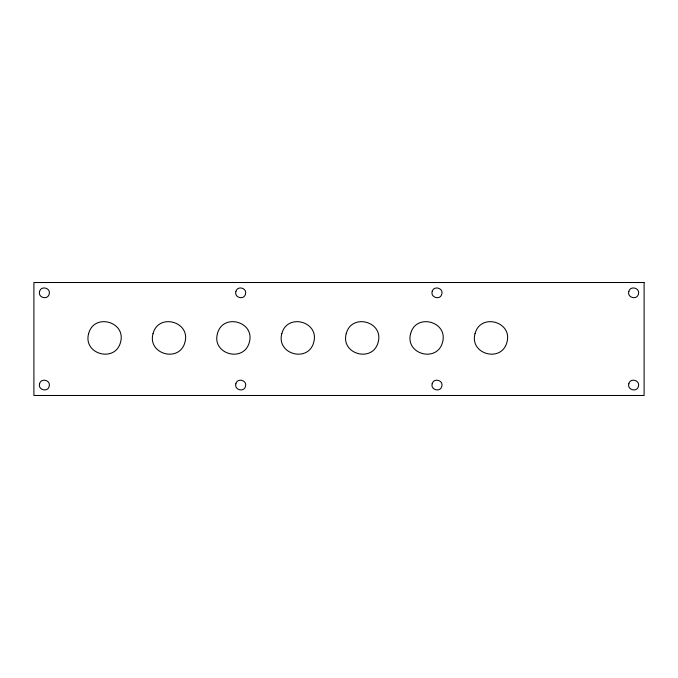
<?xml version="1.0" encoding="UTF-8"?>
<svg xmlns="http://www.w3.org/2000/svg" width="678" height="678" viewBox="0 0 678 678"><rect width="100%" height="100%" fill="white"/><g stroke="black" fill="none" stroke-linecap="round" stroke-linejoin="round"><path stroke-width="1.02" d="M39.561 291.532C37.663 297.667 47.774 300.396 49.189 294.116C51.087 287.989 40.977 285.26 39.561 291.532M39.561 383.765C37.663 389.901 47.774 392.63 49.189 386.358C51.087 380.222 40.977 377.493 39.561 383.765M88.632 333.627C82.843 354.331 115.209 363.077 120.548 342.212C126.337 321.508 93.971 312.761 88.632 333.627M153.033 333.627C147.245 354.331 179.611 363.077 184.95 342.212C190.738 321.508 158.372 312.761 153.033 333.627M217.435 333.627C211.646 354.331 244.012 363.077 249.351 342.212C255.14 321.508 222.774 312.761 217.435 333.627M235.868 291.532C233.969 297.667 244.08 300.396 245.495 294.116C247.402 287.989 237.292 285.26 235.868 291.532M235.868 383.765C233.969 389.901 244.08 392.63 245.495 386.358C247.402 380.222 237.292 377.493 235.868 383.765M281.836 333.627C276.048 354.331 308.414 363.077 313.753 342.212C319.541 321.508 287.175 312.761 281.836 333.627M346.238 333.627C340.449 354.331 372.815 363.077 378.154 342.212C383.943 321.508 351.577 312.761 346.238 333.627M410.639 333.627C404.851 354.331 437.217 363.077 442.556 342.212C448.344 321.508 415.978 312.761 410.639 333.627M432.174 291.532C430.276 297.667 440.386 300.396 441.802 294.116C443.709 287.989 433.598 285.26 432.174 291.532M432.174 383.765C430.276 389.901 440.386 392.63 441.802 386.358C443.709 380.222 433.598 377.493 432.174 383.765M475.041 333.627C469.252 354.331 501.618 363.077 506.958 342.212C512.746 321.508 480.38 312.761 475.041 333.627M628.811 291.532C626.913 297.667 637.023 300.396 638.439 294.116C640.337 287.989 630.226 285.26 628.811 291.532M628.811 383.765C626.913 389.901 637.023 392.63 638.439 386.358C640.337 380.222 630.226 377.493 628.811 383.765M644.1 282.514L33.9 282.514L33.9 395.486L644.1 395.486L644.1 282.514"/></g></svg>
